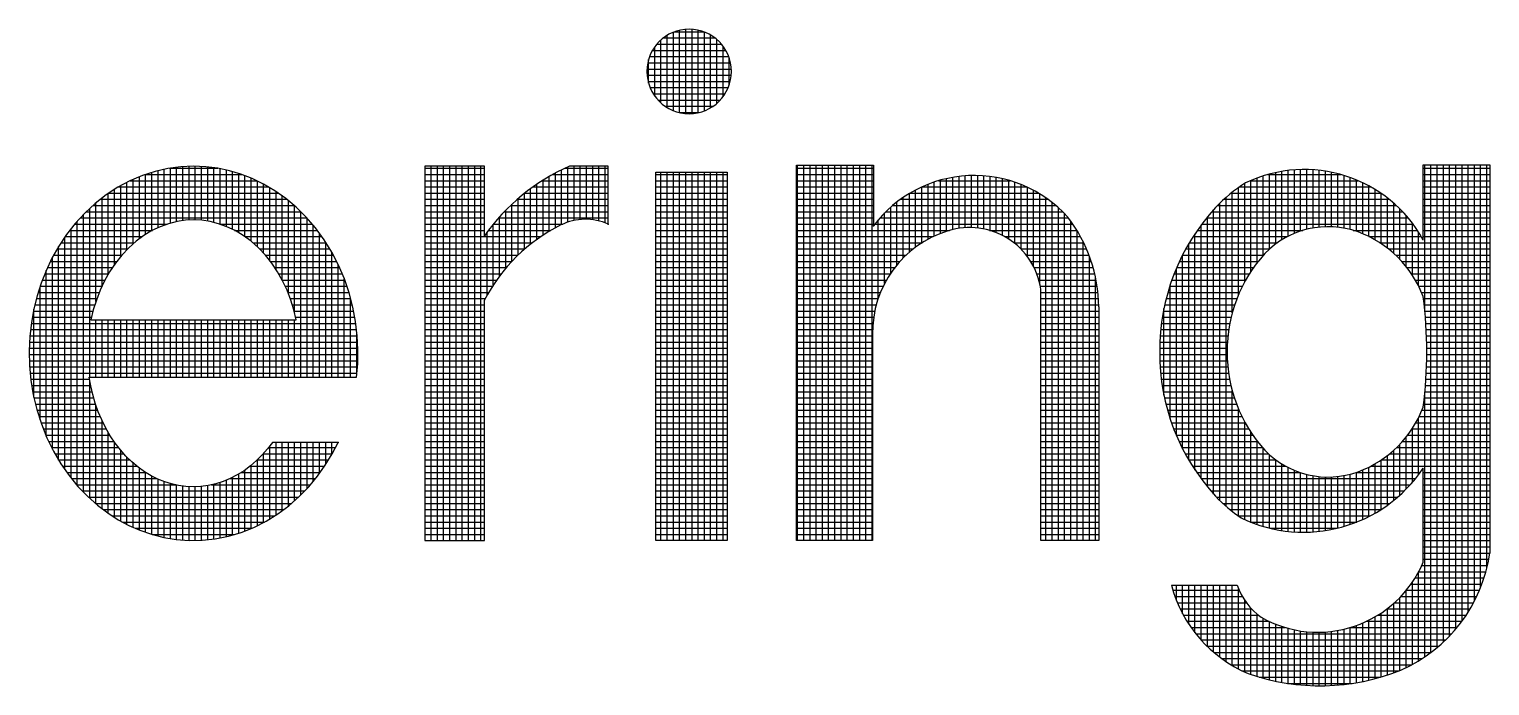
# Model space of a CAD drawing. Header units: inches. Extents: x 0 to 841, y 0 to 594.
# Drawn here: x 728.688 to 732.773, y 99.481 to 101.318 of the extents above; entities that cross this region are included whole.
import ezdxf

# ---------------------------------------------------------------- set-up
doc = ezdxf.new("R2010")
doc.units = ezdxf.units.IN
doc.header["$MEASUREMENT"] = 0
doc.layers.add('BG 한국지역난방기술주식회사 CI', color=7, linetype='Continuous')

msp = doc.modelspace()

# ---------------------------------------------------------------- linework, layer by layer
at = {"layer": 'BG 한국지역난방기술주식회사 CI', "color": 7, "linetype": 'Continuous', "lineweight": 25}
for p, q in [((730.4617, 101.2939), (730.6061, 101.2939)), ((730.4725, 101.0992), (730.4725, 101.3013)), ((730.4899, 101.0906), (730.4899, 101.31)), ((730.4931, 101.3112), (730.5746, 101.3112)), ((730.5073, 101.0851), (730.5073, 101.3154)), ((730.5246, 101.0825), (730.5246, 101.3181)), ((730.542, 101.0824), (730.542, 101.3182)), ((730.5594, 101.0849), (730.5594, 101.3157)), ((730.5767, 101.0901), (730.5767, 101.3104)), ((730.5941, 101.0986), (730.5941, 101.302)), ((730.4314, 101.2591), (730.6364, 101.2591)), ((730.4378, 101.1314), (730.4378, 101.2692)), ((730.4435, 101.2765), (730.6242, 101.2765)), ((730.4552, 101.1121), (730.4552, 101.2885)), ((730.6115, 101.1111), (730.6115, 101.2894)), ((730.6288, 101.1299), (730.6288, 101.2707)), ((730.4182, 101.2244), (730.6496, 101.2244)), ((730.4205, 101.167), (730.4205, 101.2335)), ((730.4232, 101.2418), (730.6445, 101.2418)), ((730.6462, 101.1635), (730.6462, 101.2371)), ((730.4159, 101.207), (730.6519, 101.207)), ((730.4162, 101.1897), (730.6516, 101.1897)), ((730.419, 101.1723), (730.6487, 101.1723)), ((730.4247, 101.1549), (730.643, 101.1549)), ((730.4337, 101.1376), (730.6341, 101.1376)), ((730.4469, 101.1202), (730.6208, 101.1202)), ((730.467, 101.1029), (730.6008, 101.1029)), ((730.5058, 101.0855), (730.562, 101.0855)), ((729.0763, 100.9286), (729.0405, 100.9205)), ((729.066, 100.7699), (729.066, 100.9263)), ((729.112, 100.9334), (729.0763, 100.9286)), ((729.0808, 100.9292), (729.2162, 100.9292)), ((729.0834, 100.7756), (729.0834, 100.9296)), ((729.1008, 100.78), (729.1008, 100.9319)), ((729.1473, 100.935), (729.112, 100.9334)), ((729.1181, 100.7827), (729.1181, 100.9337)), ((729.1355, 100.7842), (729.1355, 100.9345)), ((729.182, 100.9336), (729.1473, 100.935)), ((729.1528, 100.7846), (729.1528, 100.9348)), ((729.1702, 100.7837), (729.1702, 100.9341)), ((729.2156, 100.9293), (729.182, 100.9336)), ((729.1876, 100.7812), (729.1876, 100.9329)), ((729.2049, 100.7776), (729.2049, 100.9307)), ((729.2481, 100.9225), (729.2156, 100.9293)), ((729.2223, 100.7727), (729.2223, 100.9279)), ((729.7947, 100.9353), (729.7947, 99.8879)), ((729.9612, 100.9353), (729.7947, 100.9353)), ((729.7947, 100.9292), (729.9612, 100.9292)), ((729.7953, 99.8879), (729.7953, 100.9353)), ((729.8127, 99.8879), (729.8127, 100.9353)), ((729.8301, 99.8879), (729.8301, 100.9353)), ((729.8474, 99.8879), (729.8474, 100.9353)), ((729.8648, 99.8879), (729.8648, 100.9353)), ((729.8822, 99.8879), (729.8822, 100.9353)), ((729.8995, 99.8879), (729.8995, 100.9353)), ((729.9169, 99.8879), (729.9169, 100.9353)), ((729.9342, 99.8879), (729.9342, 100.9353)), ((729.9516, 99.8879), (729.9516, 100.9353)), ((729.9612, 100.7401), (729.9612, 100.9353)), ((730.1857, 100.9292), (730.3075, 100.9292)), ((730.1947, 100.7785), (730.1947, 100.9334)), ((730.3075, 100.9353), (730.1991, 100.9353)), ((730.2121, 100.7833), (730.2121, 100.9353)), ((730.2294, 100.7859), (730.2294, 100.9353)), ((730.2468, 100.7866), (730.2468, 100.9353)), ((730.2642, 100.7852), (730.2642, 100.9353)), ((730.2815, 100.7819), (730.2815, 100.9353)), ((730.2989, 100.7765), (730.2989, 100.9353)), ((730.3075, 100.7729), (730.3075, 100.9353)), ((730.8343, 99.8879), (730.8343, 100.9383)), ((730.8343, 100.9383), (731.0492, 100.9383)), ((730.8343, 100.9292), (731.0492, 100.9292)), ((730.8372, 99.8879), (730.8372, 100.9383)), ((730.8546, 99.8879), (730.8546, 100.9383)), ((730.8719, 99.8879), (730.8719, 100.9383)), ((730.8893, 99.8879), (730.8893, 100.9383)), ((730.9067, 99.8879), (730.9067, 100.9383)), ((730.924, 99.8879), (730.924, 100.9383)), ((730.9414, 99.8879), (730.9414, 100.9383)), ((730.9588, 99.8879), (730.9588, 100.9383)), ((730.9761, 99.8879), (730.9761, 100.9383)), ((730.9935, 99.8879), (730.9935, 100.9383)), ((731.0108, 99.8879), (731.0108, 100.9383)), ((731.0282, 99.8879), (731.0282, 100.9383)), ((731.0456, 99.8879), (731.0456, 100.9383)), ((731.0492, 100.9383), (731.0492, 100.7681)), ((732.2437, 100.7534), (732.2437, 100.9257)), ((732.2611, 100.7585), (732.2611, 100.9257)), ((732.5867, 100.7284), (732.5867, 100.9389)), ((732.5867, 100.9389), (732.7729, 100.9389)), ((732.5867, 100.9292), (732.7729, 100.9292)), ((732.591, 100.5323), (732.591, 100.9389)), ((732.6084, 99.5743), (732.6084, 100.9389)), ((732.6257, 99.5881), (732.6257, 100.9389)), ((732.6431, 99.6035), (732.6431, 100.9389)), ((732.6605, 99.6207), (732.6605, 100.9389)), ((732.6778, 99.6401), (732.6778, 100.9389)), ((732.6952, 99.6622), (732.6952, 100.9389)), ((732.7126, 99.6878), (732.7126, 100.9389)), ((732.7299, 99.7182), (732.7299, 100.9389)), ((732.7473, 99.7564), (732.7473, 100.9389)), ((732.7647, 99.8105), (732.7647, 100.9389)), ((732.7729, 100.9389), (732.7729, 99.8526)), ((728.9701, 100.8942), (728.9362, 100.8761)), ((728.9618, 100.7017), (728.9618, 100.8898)), ((729.005, 100.909), (728.9701, 100.8942)), ((728.9708, 100.8945), (729.3246, 100.8945)), ((728.9792, 100.718), (728.9792, 100.8981)), ((728.9966, 100.732), (728.9966, 100.9054)), ((729.0405, 100.9205), (729.005, 100.909)), ((729.0137, 100.9118), (729.2829, 100.9118)), ((729.0139, 100.7442), (729.0139, 100.9119)), ((729.0313, 100.7546), (729.0313, 100.9175)), ((729.0487, 100.7629), (729.0487, 100.9223)), ((729.2397, 100.7664), (729.2397, 100.9242)), ((729.2801, 100.913), (729.2481, 100.9225)), ((729.257, 100.7584), (729.257, 100.9198)), ((729.2744, 100.7488), (729.2744, 100.9146)), ((729.3121, 100.9005), (729.2801, 100.913)), ((729.2918, 100.7378), (729.2918, 100.9084)), ((729.3091, 100.7249), (729.3091, 100.9017)), ((729.344, 100.885), (729.3121, 100.9005)), ((729.3265, 100.7094), (729.3265, 100.8935)), ((729.3439, 100.6915), (729.3439, 100.8851)), ((729.3754, 100.8665), (729.344, 100.885)), ((729.7947, 100.9118), (729.9612, 100.9118)), ((729.7947, 100.8945), (729.9612, 100.8945)), ((730.1228, 100.8945), (730.3075, 100.8945)), ((730.1253, 100.7419), (730.1253, 100.896)), ((730.1426, 100.7528), (730.1426, 100.9065)), ((730.1519, 100.9118), (730.3075, 100.9118)), ((730.16, 100.7626), (730.16, 100.9162)), ((730.1774, 100.7715), (730.1774, 100.9252)), ((730.4409, 100.9188), (730.6407, 100.9188)), ((730.4409, 99.8879), (730.4409, 100.9188)), ((730.4409, 100.9118), (730.6407, 100.9118)), ((730.4409, 100.8945), (730.6407, 100.8945)), ((730.4552, 99.8879), (730.4552, 100.9188)), ((730.4725, 99.8879), (730.4725, 100.9188)), ((730.4899, 99.8879), (730.4899, 100.9188)), ((730.5073, 99.8879), (730.5073, 100.9188)), ((730.5246, 99.8879), (730.5246, 100.9188)), ((730.542, 99.8879), (730.542, 100.9188)), ((730.5594, 99.8879), (730.5594, 100.9188)), ((730.5767, 99.8879), (730.5767, 100.9188)), ((730.5941, 99.8879), (730.5941, 100.9188)), ((730.6115, 99.8879), (730.6115, 100.9188)), ((730.6288, 99.8879), (730.6288, 100.9188)), ((730.6407, 100.9188), (730.6407, 99.8879)), ((730.8343, 100.9118), (731.0492, 100.9118)), ((730.8343, 100.8945), (731.0492, 100.8945)), ((731.2192, 100.7394), (731.2192, 100.8907)), ((731.231, 100.8945), (731.4314, 100.8945)), ((731.2366, 100.7468), (731.2366, 100.8961)), ((731.254, 100.753), (731.254, 100.9004)), ((731.2713, 100.7579), (731.2713, 100.9039)), ((731.2887, 100.7613), (731.2887, 100.9064)), ((731.306, 100.7631), (731.306, 100.9081)), ((731.3234, 100.7634), (731.3234, 100.9089)), ((731.3408, 100.7622), (731.3408, 100.9089)), ((731.3581, 100.7595), (731.3581, 100.908)), ((731.3755, 100.7552), (731.3755, 100.9062)), ((731.3929, 100.7492), (731.3929, 100.9036)), ((731.4102, 100.7413), (731.4102, 100.9)), ((731.4276, 100.7312), (731.4276, 100.8956)), ((731.445, 100.7186), (731.445, 100.8902)), ((732.0874, 100.6113), (732.0874, 100.8866)), ((732.1036, 100.8945), (732.4051, 100.8945)), ((732.1048, 100.6403), (732.1048, 100.895)), ((732.1222, 100.6647), (732.1222, 100.9019)), ((732.1395, 100.6858), (732.1395, 100.9079)), ((732.1526, 100.9118), (732.3562, 100.9118)), ((732.1569, 100.7032), (732.1569, 100.913)), ((732.1743, 100.7174), (732.1743, 100.9172)), ((732.1916, 100.7291), (732.1916, 100.9206)), ((732.209, 100.7389), (732.209, 100.9231)), ((732.2264, 100.747), (732.2264, 100.9248)), ((732.2785, 100.7621), (732.2785, 100.925)), ((732.2958, 100.7645), (732.2958, 100.9235)), ((732.3132, 100.7657), (732.3132, 100.9212)), ((732.3305, 100.7656), (732.3305, 100.9181)), ((732.3479, 100.7643), (732.3479, 100.9141)), ((732.3653, 100.7617), (732.3653, 100.9092)), ((732.3826, 100.7578), (732.3826, 100.9034)), ((732.4, 100.7526), (732.4, 100.8967)), ((732.4174, 100.746), (732.4174, 100.8889)), ((732.5867, 100.9118), (732.7729, 100.9118)), ((732.5867, 100.8945), (732.7729, 100.8945)), ((728.9037, 100.8549), (728.8728, 100.8308)), ((728.8924, 100.5999), (728.8924, 100.8461)), ((728.9362, 100.8761), (728.9037, 100.8549)), ((728.9097, 100.6332), (728.9097, 100.8588)), ((728.9111, 100.8597), (729.3849, 100.8597)), ((728.9271, 100.6602), (728.9271, 100.8702)), ((728.9381, 100.8771), (729.3574, 100.8771)), ((728.9445, 100.6827), (728.9445, 100.8805)), ((729.3612, 100.6705), (729.3612, 100.8749)), ((729.406, 100.8448), (729.3754, 100.8665)), ((729.3786, 100.6458), (729.3786, 100.8642)), ((729.3959, 100.6161), (729.3959, 100.8519)), ((729.4353, 100.8201), (729.406, 100.8448)), ((729.7947, 100.8771), (729.9612, 100.8771)), ((729.7947, 100.8597), (729.9612, 100.8597)), ((730.0558, 100.6866), (730.0558, 100.8446)), ((730.0732, 100.7025), (730.0732, 100.859)), ((730.0741, 100.8597), (730.3075, 100.8597)), ((730.0905, 100.7169), (730.0905, 100.8723)), ((730.0971, 100.8771), (730.3075, 100.8771)), ((730.1079, 100.73), (730.1079, 100.8847)), ((730.4409, 100.8771), (730.6407, 100.8771)), ((730.4409, 100.8597), (730.6407, 100.8597)), ((730.8343, 100.8771), (731.0492, 100.8771)), ((730.8343, 100.8597), (731.0492, 100.8597)), ((731.1324, 100.6783), (731.1324, 100.8476)), ((731.1498, 100.6946), (731.1498, 100.8587)), ((731.1514, 100.8597), (731.511, 100.8597)), ((731.1671, 100.7085), (731.1671, 100.8685)), ((731.1845, 100.7205), (731.1845, 100.877)), ((731.1847, 100.8771), (731.4778, 100.8771)), ((731.2019, 100.7307), (731.2019, 100.8844)), ((731.4623, 100.7027), (731.4623, 100.8837)), ((731.4797, 100.6823), (731.4797, 100.8762)), ((731.4971, 100.6545), (731.4971, 100.8676)), ((731.5144, 100.6066), (731.5144, 100.8577)), ((731.5318, 99.8879), (731.5318, 100.8464)), ((732.0354, 99.9836), (732.0354, 100.8477)), ((732.0498, 100.8597), (732.468, 100.8597)), ((732.0527, 100.5249), (732.0527, 100.862)), ((732.0701, 100.5752), (732.0701, 100.875)), ((732.0732, 100.8771), (732.4401, 100.8771)), ((732.4347, 100.7381), (732.4347, 100.8801)), ((732.4521, 100.7289), (732.4521, 100.87)), ((732.4695, 100.7182), (732.4695, 100.8587)), ((732.4868, 100.7057), (732.4868, 100.846)), ((732.5867, 100.8771), (732.7729, 100.8771)), ((732.5867, 100.8597), (732.7729, 100.8597)), ((728.8439, 100.804), (728.8172, 100.775)), ((728.8728, 100.8308), (728.8439, 100.804)), ((728.8478, 100.8077), (729.4479, 100.8077)), ((728.8576, 100.345), (728.8576, 100.8167)), ((728.8666, 100.825), (729.4295, 100.825)), ((728.875, 100.5567), (728.875, 100.8325)), ((728.8877, 100.8424), (729.4089, 100.8424)), ((729.4133, 100.5776), (729.4133, 100.8386)), ((729.4307, 100.5234), (729.4307, 100.824)), ((729.4632, 100.7925), (729.4353, 100.8201)), ((729.448, 100.345), (729.448, 100.8076)), ((729.7947, 100.8424), (729.9612, 100.8424)), ((729.7947, 100.825), (729.9612, 100.825)), ((729.7947, 100.8077), (729.9612, 100.8077)), ((730.0168, 100.8077), (730.3075, 100.8077)), ((730.0211, 100.6495), (730.0211, 100.812)), ((730.0342, 100.825), (730.3075, 100.825)), ((730.0384, 100.6691), (730.0384, 100.829)), ((730.0532, 100.8424), (730.3075, 100.8424)), ((730.4409, 100.8424), (730.6407, 100.8424)), ((730.4409, 100.825), (730.6407, 100.825)), ((730.4409, 100.8077), (730.6407, 100.8077)), ((730.8343, 100.8424), (731.0492, 100.8424)), ((730.8343, 100.825), (731.0492, 100.825)), ((730.8343, 100.8077), (731.0492, 100.8077)), ((731.0803, 100.6067), (731.0803, 100.8042)), ((731.0838, 100.8077), (731.5787, 100.8077)), ((731.0977, 100.6359), (731.0977, 100.8206)), ((731.1028, 100.825), (731.5597, 100.825)), ((731.115, 100.6591), (731.115, 100.835)), ((731.1249, 100.8424), (731.5375, 100.8424)), ((731.5491, 99.8879), (731.5491, 100.8336)), ((731.5665, 99.8879), (731.5665, 100.8191)), ((731.9954, 100.8077), (732.5291, 100.8077)), ((732.0006, 100.0176), (732.0006, 100.8136)), ((732.0113, 100.825), (732.5115, 100.825)), ((732.018, 99.9996), (732.018, 100.8317)), ((732.0294, 100.8424), (732.4914, 100.8424)), ((732.5042, 100.6913), (732.5042, 100.8316)), ((732.5216, 100.6744), (732.5216, 100.8154)), ((732.5867, 100.8424), (732.7729, 100.8424)), ((732.5867, 100.825), (732.7729, 100.825)), ((732.5867, 100.8077), (732.7729, 100.8077)), ((728.8172, 100.775), (728.793, 100.7439)), ((728.8157, 100.7729), (729.0744, 100.7729)), ((728.8229, 100.0415), (728.8229, 100.7811)), ((728.8313, 100.7903), (729.4651, 100.7903)), ((728.8403, 100.0231), (728.8403, 100.8001)), ((729.0548, 100.7659), (729.0316, 100.7548)), ((729.0782, 100.7743), (729.0548, 100.7659)), ((729.1018, 100.7802), (729.0782, 100.7743)), ((729.1251, 100.7837), (729.1018, 100.7802)), ((729.148, 100.7848), (729.1251, 100.7837)), ((729.171, 100.7837), (729.148, 100.7848)), ((729.1943, 100.7802), (729.171, 100.7837)), ((729.2178, 100.7743), (729.1943, 100.7802)), ((729.2413, 100.7659), (729.2178, 100.7743)), ((729.2217, 100.7729), (729.4801, 100.7729)), ((729.2645, 100.7548), (729.2413, 100.7659)), ((729.4893, 100.7622), (729.4632, 100.7925)), ((729.4654, 100.345), (729.4654, 100.79)), ((729.4828, 100.345), (729.4828, 100.7698)), ((729.5132, 100.7295), (729.4893, 100.7622)), ((729.7947, 100.7903), (729.9612, 100.7903)), ((729.7947, 100.7729), (729.9612, 100.7729)), ((729.9861, 100.7729), (730.1804, 100.7729)), ((729.9863, 100.6027), (729.9863, 100.7733)), ((730.0008, 100.7903), (730.3075, 100.7903)), ((730.0037, 100.6276), (730.0037, 100.7935)), ((730.4409, 100.7903), (730.6407, 100.7903)), ((730.4409, 100.7729), (730.6407, 100.7729)), ((730.8343, 100.7903), (731.0492, 100.7903)), ((730.8343, 100.7729), (731.0492, 100.7729)), ((731.0529, 100.7729), (731.6072, 100.7729)), ((731.0629, 100.5661), (731.0629, 100.7853)), ((731.0673, 100.7903), (731.5948, 100.7903)), ((731.5839, 99.8879), (731.5839, 100.8024)), ((731.6012, 99.8879), (731.6012, 100.7815)), ((731.9659, 100.0603), (731.9659, 100.771)), ((731.9674, 100.7729), (732.5582, 100.7729)), ((731.9808, 100.7903), (732.5446, 100.7903)), ((731.9833, 100.0379), (731.9833, 100.7933)), ((732.5389, 100.6545), (732.5389, 100.7969)), ((732.5563, 100.6305), (732.5563, 100.7755)), ((732.5867, 100.7903), (732.7729, 100.7903)), ((732.5867, 100.7729), (732.7729, 100.7729)), ((728.793, 100.7439), (728.7712, 100.7112)), ((728.7882, 100.0864), (728.7882, 100.7367)), ((728.7892, 100.7382), (729.0049, 100.7382)), ((728.8021, 100.7556), (729.0332, 100.7556)), ((728.8056, 100.0627), (728.8056, 100.76)), ((728.9873, 100.7252), (728.9666, 100.7068)), ((729.009, 100.7412), (728.9873, 100.7252)), ((729.0316, 100.7548), (729.009, 100.7412)), ((729.2629, 100.7556), (729.4941, 100.7556)), ((729.287, 100.7412), (729.2645, 100.7548)), ((729.3088, 100.7252), (729.287, 100.7412)), ((729.2912, 100.7382), (729.5068, 100.7382)), ((729.3294, 100.7068), (729.3088, 100.7252)), ((729.5001, 100.345), (729.5001, 100.7473)), ((729.5347, 100.6945), (729.5132, 100.7295)), ((729.5175, 100.345), (729.5175, 100.7224)), ((729.7947, 100.7556), (729.9612, 100.7556)), ((729.7947, 100.7382), (730.1196, 100.7382)), ((729.969, 100.5739), (729.969, 100.7509)), ((729.9724, 100.7556), (730.1474, 100.7556)), ((730.4409, 100.7556), (730.6407, 100.7556)), ((730.4409, 100.7382), (730.6407, 100.7382)), ((730.8343, 100.7556), (731.2624, 100.7556)), ((730.8343, 100.7382), (731.2166, 100.7382)), ((731.3742, 100.7556), (731.6183, 100.7556)), ((731.4159, 100.7382), (731.6283, 100.7382)), ((731.6186, 99.8879), (731.6186, 100.7551)), ((731.636, 99.8879), (731.636, 100.7234)), ((731.9433, 100.7382), (732.2076, 100.7382)), ((731.9485, 100.085), (731.9485, 100.7462)), ((731.9549, 100.7556), (732.2505, 100.7556)), ((732.3907, 100.7556), (732.5704, 100.7556)), ((732.4346, 100.7382), (732.5812, 100.7382)), ((732.5737, 100.6002), (732.5737, 100.7505)), ((732.5867, 100.7556), (732.7729, 100.7556)), ((732.5867, 100.7382), (732.7729, 100.7382)), ((728.7712, 100.7112), (728.7521, 100.6774)), ((728.757, 100.6861), (728.9472, 100.6861)), ((728.7668, 100.7035), (728.9635, 100.7035)), ((728.7708, 100.1129), (728.7708, 100.7105)), ((728.7776, 100.7208), (728.9824, 100.7208)), ((728.9473, 100.6862), (728.9295, 100.6638)), ((728.9666, 100.7068), (728.9473, 100.6862)), ((729.3137, 100.7208), (729.5185, 100.7208)), ((729.3488, 100.6862), (729.3294, 100.7068)), ((729.3326, 100.7035), (729.5292, 100.7035)), ((729.3666, 100.6638), (729.3488, 100.6862)), ((729.3489, 100.6861), (729.539, 100.6861)), ((729.5536, 100.6578), (729.5347, 100.6945)), ((729.5349, 100.345), (729.5349, 100.6942)), ((729.7947, 100.7208), (730.0955, 100.7208)), ((729.7947, 100.7035), (730.0743, 100.7035)), ((729.7947, 100.6861), (730.0552, 100.6861)), ((730.4409, 100.7208), (730.6407, 100.7208)), ((730.4409, 100.7035), (730.6407, 100.7035)), ((730.4409, 100.6861), (730.6407, 100.6861)), ((730.8343, 100.7208), (731.1851, 100.7208)), ((730.8343, 100.7035), (731.1605, 100.7035)), ((730.8343, 100.6861), (731.1403, 100.6861)), ((731.4421, 100.7208), (731.6372, 100.7208)), ((731.4616, 100.7035), (731.6452, 100.7035)), ((731.4768, 100.6861), (731.6522, 100.6861)), ((731.6533, 99.8879), (731.6533, 100.683)), ((731.9135, 100.6861), (732.1398, 100.6861)), ((731.9138, 100.1446), (731.9138, 100.6866)), ((731.9227, 100.7035), (732.1572, 100.7035)), ((731.9312, 100.1128), (731.9312, 100.7184)), ((731.9326, 100.7208), (732.1791, 100.7208)), ((732.4654, 100.7208), (732.7729, 100.7208)), ((732.4897, 100.7035), (732.7729, 100.7035)), ((732.5098, 100.6861), (732.7729, 100.6861)), ((728.7356, 100.6426), (728.7218, 100.6074)), ((728.7521, 100.6774), (728.7356, 100.6426)), ((728.7361, 100.1796), (728.7361, 100.6436)), ((728.7398, 100.6514), (728.9212, 100.6514)), ((728.748, 100.6687), (728.9334, 100.6687)), ((728.7535, 100.1434), (728.7535, 100.6798)), ((728.9134, 100.6397), (728.8991, 100.6142)), ((728.9295, 100.6638), (728.9134, 100.6397)), ((729.3626, 100.6687), (729.548, 100.6687)), ((729.3827, 100.6397), (729.3666, 100.6638)), ((729.3749, 100.6514), (729.5563, 100.6514)), ((729.397, 100.6142), (729.3827, 100.6397)), ((729.5522, 100.345), (729.5522, 100.6605)), ((729.5698, 100.6196), (729.5536, 100.6578)), ((729.7947, 100.6687), (730.0381, 100.6687)), ((729.7947, 100.6514), (730.0226, 100.6514)), ((730.4409, 100.6687), (730.6407, 100.6687)), ((730.4409, 100.6514), (730.6407, 100.6514)), ((730.8343, 100.6687), (731.1234, 100.6687)), ((730.8343, 100.6514), (731.1089, 100.6514)), ((731.4889, 100.6687), (731.6583, 100.6687)), ((731.4986, 100.6514), (731.6636, 100.6514)), ((731.8964, 100.182), (731.8964, 100.6492)), ((731.8974, 100.6514), (732.1124, 100.6514)), ((731.9051, 100.6687), (732.1253, 100.6687)), ((732.5268, 100.6687), (732.7729, 100.6687)), ((732.5414, 100.6514), (732.7729, 100.6514)), ((728.7218, 100.6074), (728.7106, 100.572)), ((728.7192, 100.5993), (728.8921, 100.5993)), ((728.7255, 100.6166), (728.9004, 100.6166)), ((728.7323, 100.634), (728.9102, 100.634)), ((728.8991, 100.6142), (728.8867, 100.5878)), ((729.3859, 100.634), (729.5637, 100.634)), ((729.3956, 100.6166), (729.5708, 100.6166)), ((729.4094, 100.5878), (729.397, 100.6142)), ((729.404, 100.5993), (729.5767, 100.5993)), ((729.5696, 100.345), (729.5696, 100.62)), ((729.5831, 100.5803), (729.5698, 100.6196)), ((729.7947, 100.634), (730.0086, 100.634)), ((729.7947, 100.6166), (729.9958, 100.6166)), ((729.7947, 100.5993), (729.9841, 100.5993)), ((730.4409, 100.634), (730.6407, 100.634)), ((730.4409, 100.6166), (730.6407, 100.6166)), ((730.4409, 100.5993), (730.6407, 100.5993)), ((730.8343, 100.634), (731.0964, 100.634)), ((730.8343, 100.6166), (731.0857, 100.6166)), ((730.8343, 100.5993), (731.0766, 100.5993)), ((731.5062, 100.634), (731.6681, 100.634)), ((731.5119, 100.6166), (731.6718, 100.6166)), ((731.5159, 100.5993), (731.6748, 100.5993)), ((731.6707, 99.8879), (731.6707, 100.6223)), ((731.8779, 100.5993), (732.0812, 100.5993)), ((731.8791, 100.2284), (731.8791, 100.6028)), ((731.8838, 100.6166), (732.0904, 100.6166)), ((731.8903, 100.634), (732.1008, 100.634)), ((732.5539, 100.634), (732.7729, 100.634)), ((732.5648, 100.6166), (732.7729, 100.6166)), ((732.5741, 100.5993), (732.7729, 100.5993)), ((728.7106, 100.572), (728.7016, 100.5358)), ((728.7087, 100.5646), (728.8777, 100.5646)), ((728.7137, 100.5819), (728.8844, 100.5819)), ((728.7187, 100.2254), (728.7187, 100.5977)), ((728.8762, 100.5606), (728.8677, 100.533)), ((728.8867, 100.5878), (728.8762, 100.5606)), ((729.4199, 100.5606), (729.4094, 100.5878)), ((729.4116, 100.5819), (729.5826, 100.5819)), ((729.4183, 100.5646), (729.5872, 100.5646)), ((729.4284, 100.533), (729.4199, 100.5606)), ((729.5935, 100.5405), (729.5831, 100.5803)), ((729.587, 100.345), (729.587, 100.5655)), ((729.7947, 100.5819), (729.9736, 100.5819)), ((729.7947, 100.5646), (729.9639, 100.5646)), ((729.9612, 99.8879), (729.9612, 100.5592)), ((730.4409, 100.5819), (730.6407, 100.5819)), ((730.4409, 100.5646), (730.6407, 100.5646)), ((730.8343, 100.5819), (731.0689, 100.5819)), ((730.8343, 100.5646), (731.0624, 100.5646)), ((731.5173, 99.8879), (731.5173, 100.5909)), ((731.5173, 100.5819), (731.677, 100.5819)), ((731.5173, 100.5646), (731.6785, 100.5646)), ((731.868, 100.5646), (732.0658, 100.5646)), ((731.8727, 100.5819), (732.073, 100.5819)), ((732.582, 100.5819), (732.7729, 100.5819)), ((732.5874, 100.5646), (732.7729, 100.5646)), ((728.7016, 100.5358), (728.6947, 100.498)), ((728.7005, 100.5298), (728.8669, 100.5298)), ((728.7014, 100.2889), (728.7014, 100.5347)), ((728.7044, 100.5472), (728.8721, 100.5472)), ((728.8677, 100.533), (728.8611, 100.5053)), ((729.424, 100.5472), (729.5917, 100.5472)), ((729.435, 100.5053), (729.4284, 100.533)), ((729.4292, 100.5298), (729.5955, 100.5298)), ((729.601, 100.5004), (729.5935, 100.5405)), ((729.7947, 100.5472), (729.9612, 100.5472)), ((729.7947, 100.5298), (729.9612, 100.5298)), ((730.4409, 100.5472), (730.6407, 100.5472)), ((730.4409, 100.5298), (730.6407, 100.5298)), ((730.8343, 100.5472), (731.0571, 100.5472)), ((730.8343, 100.5298), (731.053, 100.5298)), ((731.5173, 100.5472), (731.6792, 100.5472)), ((731.5173, 100.5298), (731.6793, 100.5298)), ((731.6793, 100.5413), (731.6793, 99.8879)), ((731.8602, 100.5298), (732.0541, 100.5298)), ((731.8617, 100.294), (731.8617, 100.5372)), ((731.8638, 100.5472), (732.0595, 100.5472)), ((732.5895, 100.5472), (732.7729, 100.5472)), ((732.5913, 100.5298), (732.7729, 100.5298)), ((728.6947, 100.498), (728.6903, 100.4589)), ((728.6924, 100.4777), (729.6036, 100.4777)), ((728.6944, 100.4951), (729.6016, 100.4951)), ((728.6974, 100.5125), (728.8628, 100.5125)), ((728.8611, 100.5053), (728.9185, 100.5053)), ((728.875, 100.345), (728.875, 100.5053)), ((728.8924, 100.345), (728.8924, 100.5053)), ((728.9097, 100.345), (728.9097, 100.5053)), ((728.9185, 100.5053), (728.9759, 100.5053)), ((728.9271, 100.345), (728.9271, 100.5053)), ((728.9445, 100.345), (728.9445, 100.5053)), ((728.9618, 100.345), (728.9618, 100.5053)), ((728.9759, 100.5053), (729.0332, 100.5053)), ((728.9792, 100.345), (728.9792, 100.5053)), ((728.9966, 100.345), (728.9966, 100.5053)), ((729.0139, 100.345), (729.0139, 100.5053)), ((729.0313, 100.345), (729.0313, 100.5053)), ((729.0332, 100.5053), (729.0906, 100.5053)), ((729.0487, 100.345), (729.0487, 100.5053)), ((729.066, 100.345), (729.066, 100.5053)), ((729.0834, 100.345), (729.0834, 100.5053)), ((729.0906, 100.5053), (729.148, 100.5053)), ((729.1008, 100.345), (729.1008, 100.5053)), ((729.1181, 100.345), (729.1181, 100.5053)), ((729.1355, 100.345), (729.1355, 100.5053)), ((729.148, 100.5053), (729.2054, 100.5053)), ((729.1528, 100.345), (729.1528, 100.5053)), ((729.1702, 100.345), (729.1702, 100.5053)), ((729.1876, 100.345), (729.1876, 100.5053)), ((729.2049, 100.345), (729.2049, 100.5053)), ((729.2054, 100.5053), (729.2628, 100.5053)), ((729.2223, 100.345), (729.2223, 100.5053)), ((729.2397, 100.345), (729.2397, 100.5053)), ((729.257, 100.345), (729.257, 100.5053)), ((729.2628, 100.5053), (729.3202, 100.5053)), ((729.2744, 100.345), (729.2744, 100.5053)), ((729.2918, 100.345), (729.2918, 100.5053)), ((729.3091, 100.345), (729.3091, 100.5053)), ((729.3202, 100.5053), (729.3776, 100.5053)), ((729.3265, 100.345), (729.3265, 100.5053)), ((729.3439, 100.345), (729.3439, 100.5053)), ((729.3612, 100.345), (729.3612, 100.5053)), ((729.3776, 100.5053), (729.435, 100.5053)), ((729.3786, 100.345), (729.3786, 100.5053)), ((729.3959, 100.345), (729.3959, 100.5053)), ((729.4133, 100.345), (729.4133, 100.5053)), ((729.4307, 100.345), (729.4307, 100.5053)), ((729.4333, 100.5125), (729.5987, 100.5125)), ((729.6056, 100.4604), (729.601, 100.5004)), ((729.7947, 100.5125), (729.9612, 100.5125)), ((729.7947, 100.4951), (729.9612, 100.4951)), ((729.7947, 100.4777), (729.9612, 100.4777)), ((730.4409, 100.5125), (730.6407, 100.5125)), ((730.4409, 100.4951), (730.6407, 100.4951)), ((730.4409, 100.4777), (730.6407, 100.4777)), ((730.8343, 100.5125), (731.0499, 100.5125)), ((730.8343, 100.4951), (731.0479, 100.4951)), ((730.8343, 100.4777), (731.0469, 100.4777)), ((731.5173, 100.5125), (731.6793, 100.5125)), ((731.5173, 100.4951), (731.6793, 100.4951)), ((731.5173, 100.4777), (731.6793, 100.4777)), ((731.8527, 100.4777), (732.0428, 100.4777)), ((731.8547, 100.4951), (732.0458, 100.4951)), ((731.8572, 100.5125), (732.0495, 100.5125)), ((732.5928, 100.5125), (732.7729, 100.5125)), ((732.5941, 100.4951), (732.7729, 100.4951)), ((732.5951, 100.4777), (732.7729, 100.4777)), ((728.6903, 100.4589), (728.6885, 100.4186)), ((728.6896, 100.443), (729.6065, 100.443)), ((728.6905, 100.4604), (729.6057, 100.4604)), ((729.6043, 100.3497), (729.6043, 100.4718)), ((729.6076, 100.421), (729.6056, 100.4604)), ((729.7947, 100.4604), (729.9612, 100.4604)), ((729.7947, 100.443), (729.9612, 100.443)), ((730.4409, 100.4604), (730.6407, 100.4604)), ((730.4409, 100.443), (730.6407, 100.443)), ((730.8343, 100.4604), (731.0469, 100.4604)), ((730.8343, 100.443), (731.0469, 100.443)), ((731.0469, 100.4639), (731.0469, 99.8879)), ((731.5173, 100.4604), (731.6793, 100.4604)), ((731.5173, 100.443), (731.6793, 100.443)), ((731.8502, 100.443), (732.0392, 100.443)), ((731.8512, 100.4604), (732.0406, 100.4604)), ((732.5959, 100.4604), (732.7729, 100.4604)), ((732.5964, 100.443), (732.7729, 100.443)), ((728.6885, 100.4186), (728.6894, 100.3777)), ((728.6887, 100.4083), (729.6074, 100.4083)), ((728.6888, 100.4256), (729.6074, 100.4256)), ((729.607, 100.3824), (729.6076, 100.421)), ((729.7947, 100.4256), (729.9612, 100.4256)), ((729.7947, 100.4083), (729.9612, 100.4083)), ((730.4409, 100.4256), (730.6407, 100.4256)), ((730.4409, 100.4083), (730.6407, 100.4083)), ((730.8343, 100.4256), (731.0469, 100.4256)), ((730.8343, 100.4083), (731.0469, 100.4083)), ((731.5173, 100.4256), (731.6793, 100.4256)), ((731.5173, 100.4083), (731.6793, 100.4083)), ((731.8497, 100.4083), (732.0385, 100.4083)), ((731.8498, 100.4256), (732.0385, 100.4256)), ((732.5967, 100.4256), (732.7729, 100.4256)), ((732.5967, 100.4083), (732.7729, 100.4083)), ((728.6891, 100.3909), (729.6071, 100.3909)), ((728.6894, 100.3777), (728.6932, 100.3363)), ((728.6898, 100.3735), (729.6062, 100.3735)), ((728.6913, 100.3562), (729.6048, 100.3562)), ((729.6039, 100.345), (729.607, 100.3824)), ((729.7947, 100.3909), (729.9612, 100.3909)), ((729.7947, 100.3735), (729.9612, 100.3735)), ((729.7947, 100.3562), (729.9612, 100.3562)), ((730.4409, 100.3909), (730.6407, 100.3909)), ((730.4409, 100.3735), (730.6407, 100.3735)), ((730.4409, 100.3562), (730.6407, 100.3562)), ((730.8343, 100.3909), (731.0469, 100.3909)), ((730.8343, 100.3735), (731.0469, 100.3735)), ((730.8343, 100.3562), (731.0469, 100.3562)), ((731.5173, 100.3909), (731.6793, 100.3909)), ((731.5173, 100.3735), (731.6793, 100.3735)), ((731.5173, 100.3562), (731.6793, 100.3562)), ((731.8501, 100.3909), (732.0391, 100.3909)), ((731.851, 100.3735), (732.0404, 100.3735)), ((731.8524, 100.3562), (732.0424, 100.3562)), ((732.5953, 100.3562), (732.7729, 100.3562)), ((732.596, 100.3735), (732.7729, 100.3735)), ((732.5965, 100.3909), (732.7729, 100.3909)), ((728.6929, 100.3388), (728.8573, 100.3388)), ((728.6932, 100.3363), (728.6999, 100.2949)), ((728.6956, 100.3214), (728.8603, 100.3214)), ((728.8604, 100.3206), (728.8563, 100.345)), ((728.8563, 100.345), (728.931, 100.345)), ((728.8576, 100.006), (728.8576, 100.3369)), ((728.866, 100.2962), (728.8604, 100.3206)), ((728.931, 100.345), (729.0058, 100.345)), ((729.0058, 100.345), (729.0806, 100.345)), ((729.0806, 100.345), (729.1553, 100.345)), ((729.1553, 100.345), (729.2301, 100.345)), ((729.2301, 100.345), (729.3049, 100.345)), ((729.3049, 100.345), (729.3796, 100.345)), ((729.3796, 100.345), (729.4544, 100.345)), ((729.4544, 100.345), (729.5292, 100.345)), ((729.5292, 100.345), (729.6039, 100.345)), ((729.7947, 100.3388), (729.9612, 100.3388)), ((729.7947, 100.3214), (729.9612, 100.3214)), ((730.4409, 100.3388), (730.6407, 100.3388)), ((730.4409, 100.3214), (730.6407, 100.3214)), ((730.8343, 100.3388), (731.0469, 100.3388)), ((730.8343, 100.3214), (731.0469, 100.3214)), ((731.5173, 100.3388), (731.6793, 100.3388)), ((731.5173, 100.3214), (731.6793, 100.3214)), ((731.8543, 100.3388), (732.0453, 100.3388)), ((731.8568, 100.3214), (732.0489, 100.3214)), ((732.593, 100.3214), (732.7729, 100.3214)), ((732.5943, 100.3388), (732.7729, 100.3388)), ((728.6984, 100.3041), (728.8642, 100.3041)), ((728.6999, 100.2949), (728.7097, 100.254)), ((728.7019, 100.2867), (728.8687, 100.2867)), ((728.873, 100.272), (728.866, 100.2962)), ((729.7947, 100.3041), (729.9612, 100.3041)), ((729.7947, 100.2867), (729.9612, 100.2867)), ((730.4409, 100.3041), (730.6407, 100.3041)), ((730.4409, 100.2867), (730.6407, 100.2867)), ((730.8343, 100.3041), (731.0469, 100.3041)), ((730.8343, 100.2867), (731.0469, 100.2867)), ((731.5173, 100.3041), (731.6793, 100.3041)), ((731.5173, 100.2867), (731.6793, 100.2867)), ((731.8597, 100.3041), (732.0533, 100.3041)), ((731.8632, 100.2867), (732.0586, 100.2867)), ((732.0527, 99.9692), (732.0527, 100.3063)), ((732.5898, 100.2867), (732.7729, 100.2867)), ((732.591, 99.5619), (732.591, 100.2989)), ((732.5915, 100.3041), (732.7729, 100.3041)), ((728.706, 100.2694), (728.8739, 100.2694)), ((728.7097, 100.254), (728.7224, 100.2139)), ((728.7103, 100.252), (728.88, 100.252)), ((728.7158, 100.2346), (728.8871, 100.2346)), ((728.8814, 100.2482), (728.873, 100.272)), ((728.875, 99.9905), (728.875, 100.2663)), ((728.8912, 100.225), (728.8814, 100.2482)), ((729.7947, 100.2694), (729.9612, 100.2694)), ((729.7947, 100.252), (729.9612, 100.252)), ((729.7947, 100.2346), (729.9612, 100.2346)), ((730.4409, 100.2694), (730.6407, 100.2694)), ((730.4409, 100.252), (730.6407, 100.252)), ((730.4409, 100.2346), (730.6407, 100.2346)), ((730.8343, 100.2694), (731.0469, 100.2694)), ((730.8343, 100.252), (731.0469, 100.252)), ((730.8343, 100.2346), (731.0469, 100.2346)), ((731.5173, 100.2694), (731.6793, 100.2694)), ((731.5173, 100.252), (731.6793, 100.252)), ((731.5173, 100.2346), (731.6793, 100.2346)), ((731.8673, 100.2694), (732.0648, 100.2694)), ((731.8719, 100.252), (732.0718, 100.252)), ((731.8771, 100.2346), (732.0798, 100.2346)), ((732.0701, 99.9563), (732.0701, 100.256)), ((732.5754, 100.2346), (732.7729, 100.2346)), ((732.5831, 100.252), (732.7729, 100.252)), ((732.5877, 100.2694), (732.7729, 100.2694)), ((728.7213, 100.2173), (728.895, 100.2173)), ((728.7224, 100.2139), (728.7379, 100.1751)), ((728.728, 100.1999), (728.9038, 100.1999)), ((728.9023, 100.2025), (728.8912, 100.225)), ((728.8924, 99.9768), (728.8924, 100.2225)), ((728.9148, 100.1809), (728.9023, 100.2025)), ((729.7947, 100.2173), (729.9612, 100.2173)), ((729.7947, 100.1999), (729.9612, 100.1999)), ((730.4409, 100.2173), (730.6407, 100.2173)), ((730.4409, 100.1999), (730.6407, 100.1999)), ((730.8343, 100.2173), (731.0469, 100.2173)), ((730.8343, 100.1999), (731.0469, 100.1999)), ((731.5173, 100.2173), (731.6793, 100.2173)), ((731.5173, 100.1999), (731.6793, 100.1999)), ((731.8828, 100.2173), (732.0889, 100.2173)), ((731.8892, 100.1999), (732.0991, 100.1999)), ((732.0874, 99.9464), (732.0874, 100.2199)), ((732.1048, 99.939), (732.1048, 100.1909)), ((732.5557, 100.1999), (732.7729, 100.1999)), ((732.5563, 100.0503), (732.5563, 100.2007)), ((732.5663, 100.2173), (732.7729, 100.2173)), ((732.5737, 100.0719), (732.5737, 100.2311)), ((728.7349, 100.1825), (728.9139, 100.1825)), ((728.7379, 100.1751), (728.7562, 100.1379)), ((728.7428, 100.1652), (728.9254, 100.1652)), ((728.9097, 99.9638), (728.9097, 100.1897)), ((728.9285, 100.1605), (728.9148, 100.1809)), ((728.9271, 99.9527), (728.9271, 100.1626)), ((728.9433, 100.1414), (728.9285, 100.1605)), ((729.3688, 100.1622), (729.3551, 100.1442)), ((729.3612, 99.948), (729.3612, 100.1522)), ((729.3872, 100.1622), (729.3688, 100.1622)), ((729.3786, 99.9588), (729.3786, 100.1622)), ((729.4055, 100.1622), (729.3872, 100.1622)), ((729.3959, 99.971), (729.3959, 100.1622)), ((729.4239, 100.1622), (729.4055, 100.1622)), ((729.4133, 99.984), (729.4133, 100.1622)), ((729.4422, 100.1622), (729.4239, 100.1622)), ((729.4307, 99.9991), (729.4307, 100.1622)), ((729.4605, 100.1622), (729.4422, 100.1622)), ((729.448, 100.0151), (729.448, 100.1622)), ((729.4789, 100.1622), (729.4605, 100.1622)), ((729.4654, 100.033), (729.4654, 100.1622)), ((729.4972, 100.1622), (729.4789, 100.1622)), ((729.4828, 100.0532), (729.4828, 100.1622)), ((729.5156, 100.1622), (729.4972, 100.1622)), ((729.5001, 100.0753), (729.5001, 100.1622)), ((729.5339, 100.1622), (729.5156, 100.1622)), ((729.5175, 100.1001), (729.5175, 100.1622)), ((729.5523, 100.1622), (729.5339, 100.1622)), ((729.5349, 100.1288), (729.5349, 100.1622)), ((729.5355, 100.1298), (729.5523, 100.1622)), ((729.7947, 100.1825), (729.9612, 100.1825)), ((729.7947, 100.1652), (729.9612, 100.1652)), ((730.4409, 100.1825), (730.6407, 100.1825)), ((730.4409, 100.1652), (730.6407, 100.1652)), ((730.8343, 100.1825), (731.0469, 100.1825)), ((730.8343, 100.1652), (731.0469, 100.1652)), ((731.5173, 100.1825), (731.6793, 100.1825)), ((731.5173, 100.1652), (731.6793, 100.1652)), ((731.8962, 100.1825), (732.1105, 100.1825)), ((731.9039, 100.1652), (732.1232, 100.1652)), ((732.1222, 99.9326), (732.1222, 100.1665)), ((732.5216, 100.0147), (732.5216, 100.1568)), ((732.5292, 100.1652), (732.7729, 100.1652)), ((732.5389, 100.0314), (732.5389, 100.1767)), ((732.5435, 100.1825), (732.7729, 100.1825)), ((728.7513, 100.1478), (728.9383, 100.1478)), ((728.7562, 100.1379), (728.7769, 100.1026)), ((728.7605, 100.1304), (728.9531, 100.1304)), ((728.7707, 100.1131), (728.9701, 100.1131)), ((728.9591, 100.1237), (728.9433, 100.1414)), ((728.9445, 99.9423), (728.9445, 100.1401)), ((728.9758, 100.1075), (728.9591, 100.1237)), ((728.9618, 99.933), (728.9618, 100.1211)), ((729.3242, 100.1112), (729.3072, 100.0964)), ((729.3402, 100.1272), (729.3242, 100.1112)), ((729.3262, 100.1131), (729.5254, 100.1131)), ((729.3265, 99.9293), (729.3265, 100.1134)), ((729.3551, 100.1442), (729.3402, 100.1272)), ((729.3431, 100.1304), (729.5358, 100.1304)), ((729.3439, 99.9381), (729.3439, 100.1313)), ((729.3578, 100.1478), (729.5448, 100.1478)), ((729.5162, 100.0981), (729.5355, 100.1298)), ((729.7947, 100.1478), (729.9612, 100.1478)), ((729.7947, 100.1304), (729.9612, 100.1304)), ((729.7947, 100.1131), (729.9612, 100.1131)), ((730.4409, 100.1478), (730.6407, 100.1478)), ((730.4409, 100.1304), (730.6407, 100.1304)), ((730.4409, 100.1131), (730.6407, 100.1131)), ((730.8343, 100.1478), (731.0469, 100.1478)), ((730.8343, 100.1304), (731.0469, 100.1304)), ((730.8343, 100.1131), (731.0469, 100.1131)), ((731.5173, 100.1478), (731.6793, 100.1478)), ((731.5173, 100.1304), (731.6793, 100.1304)), ((731.5173, 100.1131), (731.6793, 100.1131)), ((731.9122, 100.1478), (732.1375, 100.1478)), ((731.9212, 100.1304), (732.1543, 100.1304)), ((731.931, 100.1131), (732.1753, 100.1131)), ((732.1395, 99.9271), (732.1395, 100.1455)), ((732.1569, 99.9225), (732.1569, 100.128)), ((732.1743, 99.9186), (732.1743, 100.1139)), ((732.4695, 100.1131), (732.7729, 100.1131)), ((732.4695, 99.9748), (732.4695, 100.1131)), ((732.4868, 99.9866), (732.4868, 100.1255)), ((732.493, 100.1304), (732.7729, 100.1304)), ((732.5042, 99.9999), (732.5042, 100.14)), ((732.5126, 100.1478), (732.7729, 100.1478)), ((728.7769, 100.1026), (728.7998, 100.0697)), ((728.7817, 100.0957), (728.99, 100.0957)), ((728.7938, 100.0783), (729.0143, 100.0783)), ((728.7998, 100.0697), (728.8247, 100.0393)), ((728.9932, 100.093), (728.9758, 100.1075)), ((728.9792, 99.9248), (728.9792, 100.1047)), ((729.0112, 100.0802), (728.9932, 100.093)), ((728.9966, 99.9172), (728.9966, 100.0906)), ((729.0297, 100.0691), (729.0112, 100.0802)), ((729.0139, 99.911), (729.0139, 100.0786)), ((729.0484, 100.0598), (729.0297, 100.0691)), ((729.0313, 99.9051), (729.0313, 100.0683)), ((729.2703, 100.0713), (729.2507, 100.0612)), ((729.2892, 100.0831), (729.2703, 100.0713)), ((729.2744, 99.9083), (729.2744, 100.0739)), ((729.2816, 100.0783), (729.5023, 100.0783)), ((729.3072, 100.0964), (729.2892, 100.0831)), ((729.2918, 99.9145), (729.2918, 100.085)), ((729.3062, 100.0957), (729.5146, 100.0957)), ((729.3091, 99.9214), (729.3091, 100.0981)), ((729.4945, 100.0674), (729.5162, 100.0981)), ((729.7947, 100.0957), (729.9612, 100.0957)), ((729.7947, 100.0783), (729.9612, 100.0783)), ((730.4409, 100.0957), (730.6407, 100.0957)), ((730.4409, 100.0783), (730.6407, 100.0783)), ((730.8343, 100.0957), (731.0469, 100.0957)), ((730.8343, 100.0783), (731.0469, 100.0783)), ((731.5173, 100.0957), (731.6793, 100.0957)), ((731.5173, 100.0783), (731.6793, 100.0783)), ((731.9416, 100.0957), (732.2025, 100.0957)), ((731.953, 100.0783), (732.242, 100.0783)), ((732.1916, 99.9156), (732.1916, 100.1021)), ((732.209, 99.9133), (732.209, 100.0923)), ((732.2264, 99.9118), (732.2264, 100.0843)), ((732.2437, 99.911), (732.2437, 100.0778)), ((732.2611, 99.911), (732.2611, 100.0728)), ((732.2785, 99.9118), (732.2785, 100.0691)), ((732.3653, 99.9272), (732.3653, 100.0695)), ((732.3826, 99.9327), (732.3826, 100.0734)), ((732.3992, 100.0783), (732.5784, 100.0783)), ((732.4, 99.9391), (732.4, 100.0786)), ((732.4174, 99.9465), (732.4174, 100.0852)), ((732.4347, 99.9548), (732.4347, 100.0931)), ((732.44, 100.0957), (732.7729, 100.0957)), ((732.4521, 99.9642), (732.4521, 100.1023)), ((732.5867, 99.8269), (732.5867, 100.0904)), ((732.5867, 100.0783), (732.7729, 100.0783)), ((728.807, 100.061), (729.046, 100.061)), ((728.8212, 100.0436), (729.0981, 100.0436)), ((728.8247, 100.0393), (728.8513, 100.0116)), ((729.0673, 100.0522), (729.0484, 100.0598)), ((729.0487, 99.9006), (729.0487, 100.0597)), ((729.066, 99.8963), (729.066, 100.0527)), ((729.0865, 100.0462), (729.0673, 100.0522)), ((729.0834, 99.8935), (729.0834, 100.0472)), ((729.1063, 100.0418), (729.0865, 100.0462)), ((729.1008, 99.8907), (729.1008, 100.043)), ((729.1266, 100.0391), (729.1063, 100.0418)), ((729.1181, 99.8894), (729.1181, 100.0402)), ((729.1473, 100.0381), (729.1266, 100.0391)), ((729.1355, 99.8881), (729.1355, 100.0386)), ((729.1682, 100.0389), (729.1473, 100.0381)), ((729.1528, 99.8883), (729.1528, 100.0383)), ((729.1891, 100.0417), (729.1682, 100.0389)), ((729.1702, 99.8885), (729.1702, 100.0392)), ((729.1876, 99.8902), (729.1876, 100.0415)), ((729.21, 100.0463), (729.1891, 100.0417)), ((729.1978, 100.0436), (729.4748, 100.0436)), ((729.2049, 99.892), (729.2049, 100.0452)), ((729.2306, 100.0528), (729.21, 100.0463)), ((729.2223, 99.8952), (729.2223, 100.0502)), ((729.2507, 100.0612), (729.2306, 100.0528)), ((729.2397, 99.8986), (729.2397, 100.0566)), ((729.2502, 100.061), (729.4892, 100.061)), ((729.257, 99.9032), (729.257, 100.0644)), ((729.4436, 100.0105), (729.4702, 100.038)), ((729.4702, 100.038), (729.4945, 100.0674)), ((729.7947, 100.061), (729.9612, 100.061)), ((729.7947, 100.0436), (729.9612, 100.0436)), ((730.4409, 100.061), (730.6407, 100.061)), ((730.4409, 100.0436), (730.6407, 100.0436)), ((730.8343, 100.061), (731.0469, 100.061)), ((730.8343, 100.0436), (731.0469, 100.0436)), ((731.5173, 100.061), (731.6793, 100.061)), ((731.5173, 100.0436), (731.6793, 100.0436)), ((731.9654, 100.061), (732.5652, 100.061)), ((731.9787, 100.0436), (732.5504, 100.0436)), ((732.2958, 99.9133), (732.2958, 100.0667)), ((732.3132, 99.9156), (732.3132, 100.0655)), ((732.3305, 99.9186), (732.3305, 100.0656)), ((732.3479, 99.9225), (732.3479, 100.0669)), ((732.5867, 100.061), (732.7729, 100.061)), ((732.5867, 100.0436), (732.7729, 100.0436)), ((728.8372, 100.0263), (729.4588, 100.0263)), ((728.8513, 100.0116), (728.8792, 99.9868)), ((728.8544, 100.0089), (729.4418, 100.0089)), ((728.8739, 99.9915), (729.4221, 99.9915)), ((728.8792, 99.9868), (728.908, 99.9649)), ((729.4147, 99.985), (729.4436, 100.0105)), ((729.7947, 100.0263), (729.9612, 100.0263)), ((729.7947, 100.0089), (729.9612, 100.0089)), ((729.7947, 99.9915), (729.9612, 99.9915)), ((730.4409, 100.0263), (730.6407, 100.0263)), ((730.4409, 100.0089), (730.6407, 100.0089)), ((730.4409, 99.9915), (730.6407, 99.9915)), ((730.8343, 100.0263), (731.0469, 100.0263)), ((730.8343, 100.0089), (731.0469, 100.0089)), ((730.8343, 99.9915), (731.0469, 99.9915)), ((731.5173, 100.0263), (731.6793, 100.0263)), ((731.5173, 100.0089), (731.6793, 100.0089)), ((731.5173, 99.9915), (731.6793, 99.9915)), ((731.993, 100.0263), (732.5338, 100.0263)), ((732.0087, 100.0089), (732.515, 100.0089)), ((732.0265, 99.9915), (732.4935, 99.9915)), ((732.5867, 100.0263), (732.7729, 100.0263)), ((732.5867, 100.0089), (732.7729, 100.0089)), ((732.5867, 99.9915), (732.7729, 99.9915)), ((728.8958, 99.9742), (729.4001, 99.9742)), ((728.908, 99.9649), (728.9375, 99.946)), ((728.9207, 99.9568), (729.3754, 99.9568)), ((728.9375, 99.946), (728.9674, 99.93)), ((729.3511, 99.9417), (729.3838, 99.962)), ((729.3838, 99.962), (729.4147, 99.985)), ((729.7947, 99.9742), (729.9612, 99.9742)), ((729.7947, 99.9568), (729.9612, 99.9568)), ((730.4409, 99.9742), (730.6407, 99.9742)), ((730.4409, 99.9568), (730.6407, 99.9568)), ((730.8343, 99.9742), (731.0469, 99.9742)), ((730.8343, 99.9568), (731.0469, 99.9568)), ((731.5173, 99.9742), (731.6793, 99.9742)), ((731.5173, 99.9568), (731.6793, 99.9568)), ((732.0465, 99.9742), (732.4685, 99.9742)), ((732.0693, 99.9568), (732.4386, 99.9568)), ((732.5867, 99.9742), (732.7729, 99.9742)), ((732.5867, 99.9568), (732.7729, 99.9568)), ((728.9498, 99.9394), (729.3465, 99.9394)), ((728.9674, 99.93), (728.9982, 99.9165)), ((728.9855, 99.9221), (729.3108, 99.9221)), ((728.9982, 99.9165), (729.0306, 99.9052)), ((729.0306, 99.9052), (729.0645, 99.8966)), ((729.0327, 99.9047), (729.2621, 99.9047)), ((729.2453, 99.8997), (729.2815, 99.9104)), ((729.2815, 99.9104), (729.3169, 99.9245)), ((729.3169, 99.9245), (729.3511, 99.9417)), ((729.7947, 99.9394), (729.9612, 99.9394)), ((729.7947, 99.9221), (729.9612, 99.9221)), ((729.7947, 99.9047), (729.9612, 99.9047)), ((730.4409, 99.9394), (730.6407, 99.9394)), ((730.4409, 99.9221), (730.6407, 99.9221)), ((730.4409, 99.9047), (730.6407, 99.9047)), ((730.8343, 99.9394), (731.0469, 99.9394)), ((730.8343, 99.9221), (731.0469, 99.9221)), ((730.8343, 99.9047), (731.0469, 99.9047)), ((731.5173, 99.9394), (731.6793, 99.9394)), ((731.5173, 99.9221), (731.6793, 99.9221)), ((731.5173, 99.9047), (731.6793, 99.9047)), ((732.1038, 99.9394), (732.4008, 99.9394)), ((732.1585, 99.9221), (732.3461, 99.9221)), ((732.5867, 99.9394), (732.7729, 99.9394)), ((732.5867, 99.9221), (732.7729, 99.9221)), ((732.5867, 99.9047), (732.7729, 99.9047)), ((729.0645, 99.8966), (729.0995, 99.8908)), ((729.0995, 99.8908), (729.1354, 99.8881)), ((729.1354, 99.8881), (729.1719, 99.8886)), ((729.1719, 99.8886), (729.2086, 99.8924)), ((729.2086, 99.8924), (729.2453, 99.8997)), ((729.7947, 99.8879), (729.9612, 99.8879)), ((730.6407, 99.8879), (730.4409, 99.8879)), ((731.0469, 99.8879), (730.8343, 99.8879)), ((731.6793, 99.8879), (731.5173, 99.8879)), ((732.5867, 99.8873), (732.7729, 99.8873)), ((732.5867, 99.87), (732.7729, 99.87)), ((732.5867, 99.8526), (732.7729, 99.8526)), ((732.5867, 99.8352), (732.77, 99.8352)), ((732.5642, 99.7832), (732.7569, 99.7832)), ((732.5737, 99.5508), (732.5737, 99.7996)), ((732.5741, 99.8005), (732.7621, 99.8005)), ((732.5827, 99.8179), (732.7664, 99.8179)), ((731.8825, 99.7624), (732.0664, 99.7624)), ((731.8866, 99.7484), (732.072, 99.7484)), ((731.8964, 99.7204), (731.8964, 99.7624)), ((731.9138, 99.683), (731.9138, 99.7624)), ((731.9312, 99.6538), (731.9312, 99.7624)), ((731.9485, 99.6295), (731.9485, 99.7624)), ((731.9659, 99.6088), (731.9659, 99.7624)), ((731.9833, 99.5908), (731.9833, 99.7624)), ((732.0006, 99.575), (732.0006, 99.7624)), ((732.018, 99.5611), (732.018, 99.7624)), ((732.0354, 99.5487), (732.0354, 99.7624)), ((732.0527, 99.5378), (732.0527, 99.7624)), ((732.0701, 99.5281), (732.0701, 99.7528)), ((732.5389, 99.5318), (732.5389, 99.7477)), ((732.5395, 99.7484), (732.744, 99.7484)), ((732.5527, 99.7658), (732.7509, 99.7658)), ((732.5563, 99.5408), (732.5563, 99.7709)), ((731.8924, 99.7311), (732.0808, 99.7311)), ((731.8992, 99.7137), (732.0922, 99.7137)), ((732.0874, 99.5196), (732.0874, 99.7204)), ((732.5042, 99.5174), (732.5042, 99.7116)), ((732.5065, 99.7137), (732.7276, 99.7137)), ((732.5216, 99.524), (732.5216, 99.7283)), ((732.5242, 99.7311), (732.7363, 99.7311)), ((731.9071, 99.6963), (732.1067, 99.6963)), ((731.916, 99.679), (732.1256, 99.679)), ((731.9262, 99.6616), (732.1555, 99.6616)), ((732.1048, 99.5127), (732.1048, 99.6984)), ((732.1222, 99.5071), (732.1222, 99.6818)), ((732.1395, 99.5022), (732.1395, 99.6697)), ((732.1569, 99.4977), (732.1569, 99.6609)), ((732.4284, 99.6616), (732.6948, 99.6616)), ((732.4347, 99.4968), (732.4347, 99.6647)), ((732.4521, 99.5011), (732.4521, 99.674)), ((732.4604, 99.679), (732.7069, 99.679)), ((732.4695, 99.506), (732.4695, 99.6848)), ((732.4856, 99.6963), (732.7178, 99.6963)), ((732.4868, 99.5114), (732.4868, 99.6973)), ((731.9377, 99.6442), (732.2009, 99.6442)), ((731.9506, 99.6269), (732.6663, 99.6269)), ((732.1743, 99.4939), (732.1743, 99.6534)), ((732.1916, 99.4905), (732.1916, 99.6471)), ((732.209, 99.4877), (732.209, 99.6419)), ((732.2264, 99.4854), (732.2264, 99.6378)), ((732.2437, 99.4836), (732.2437, 99.6347)), ((732.2611, 99.4823), (732.2611, 99.6325)), ((732.2785, 99.4815), (732.2785, 99.6313)), ((732.2958, 99.4811), (732.2958, 99.631)), ((732.3132, 99.4813), (732.3132, 99.6317)), ((732.3305, 99.482), (732.3305, 99.6333)), ((732.3479, 99.4832), (732.3479, 99.6359)), ((732.3653, 99.4849), (732.3653, 99.6395)), ((732.3826, 99.4871), (732.3826, 99.6441)), ((732.383, 99.6442), (732.6813, 99.6442)), ((732.4, 99.4898), (732.4, 99.6498)), ((732.4174, 99.4931), (732.4174, 99.6566)), ((731.9653, 99.6095), (732.6494, 99.6095)), ((731.9819, 99.5921), (732.6305, 99.5921)), ((732.0009, 99.5748), (732.609, 99.5748)), ((732.0229, 99.5574), (732.5842, 99.5574)), ((732.0489, 99.54), (732.5549, 99.54)), ((732.0809, 99.5227), (732.5183, 99.5227)), ((732.1283, 99.5053), (732.4672, 99.5053)), ((732.2072, 99.488), (732.3883, 99.488))]:
    msp.add_line(p, q, dxfattribs=at)
for centre, radius, start, end in [((730.5339, 101.2003), 0.1182, 0, 180), ((730.5339, 101.2003), 0.1182, 180, 0), ((730.432, 100.409), 0.5756, 113.87, 144.8809), ((732.2544, 100.5474), 0.3784, 28.5804, 115.7552), ((731.3312, 100.5563), 0.3527, 42.0809, 143.0927), ((732.3206, 100.5205), 0.4341, 122.0981, 136.399), ((732.442, 100.4186), 0.5923, 137.3627, 180.2938), ((730.387, 100.3419), 0.4781, 116.2531, 152.9592), ((730.2439, 100.6319), 0.1547, 65.7198, 116.2531), ((731.3183, 100.5625), 0.201, 8.1307, 107.4625), ((731.2588, 100.5374), 0.4206, 0.5372, 37.3719), ((732.3206, 100.5205), 0.2453, 70.0414, 136.0456), ((731.3442, 100.4696), 0.2974, 106.8512, 181.1019), ((732.2999, 100.4635), 0.306, 20.4054, 70.0414), ((732.442, 100.4186), 0.4035, 137.5987, 180.4312), ((731.4042, 100.4156), 1.1926, 352.5544, 7.4456), ((732.442, 100.4126), 0.5923, 179.7062, 222.6373), ((732.442, 100.4126), 0.4035, 179.5688, 222.4013), ((732.2999, 100.3678), 0.306, 289.9586, 339.5946), ((732.3206, 100.3107), 0.2453, 223.9544, 289.9586), ((732.2523, 100.3121), 0.4012, 244.2448, 326.4501), ((732.3206, 100.3107), 0.4341, 223.601, 236.016), ((732.2919, 99.9507), 0.3197, 240.2936, 337.2308), ((732.3541, 99.9123), 0.423, 293.7213, 351.8815), ((732.2427, 99.8585), 0.3727, 194.9372, 247.0058), ((732.241, 99.8235), 0.185, 199.309, 234.4815), ((732.2978, 100.0872), 0.606, 250.6586, 291.9444)]:
    msp.add_arc(centre, radius, start, end, dxfattribs=at)
for p in [(730.3075, 100.7729), (731.0492, 100.7681), (729.5522, 100.1622)]:
    msp.add_point(p, dxfattribs=at)

doc.saveas('drawing.dxf')
